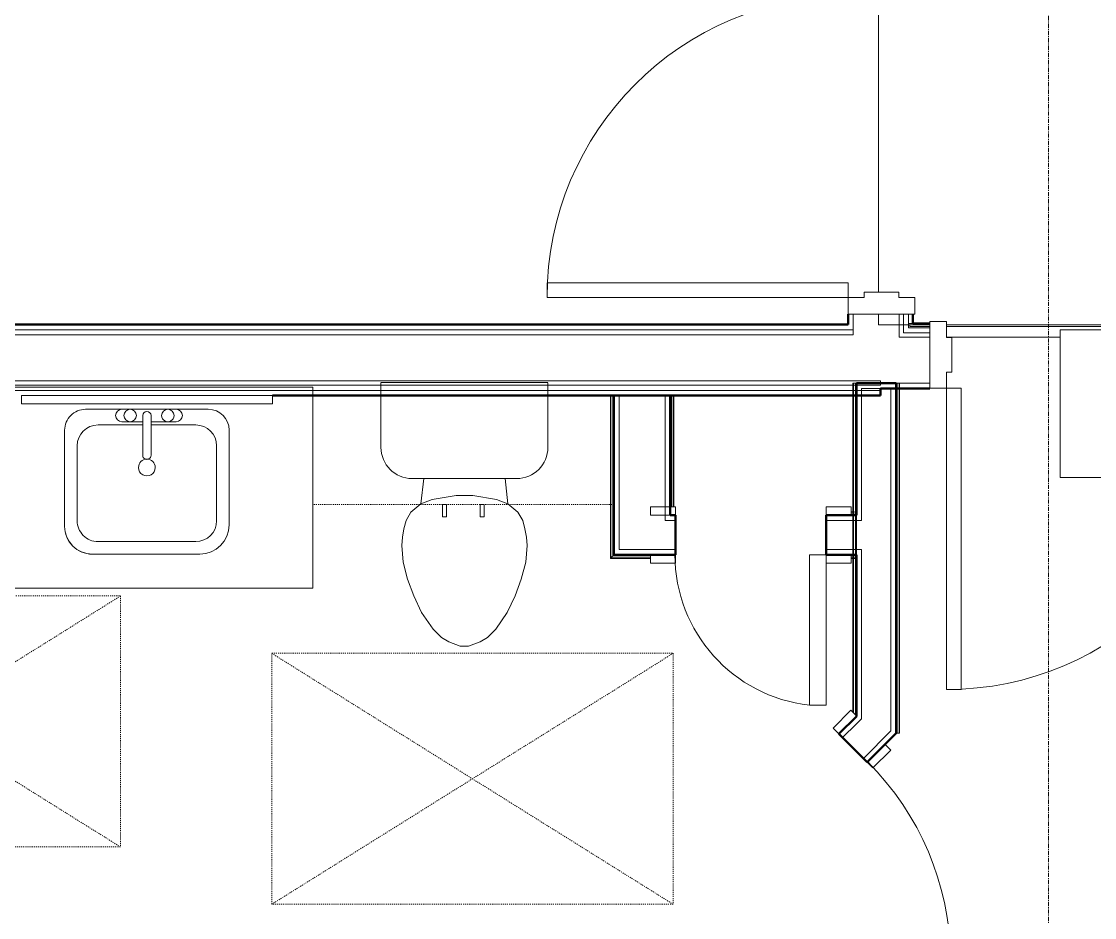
# Model space of a CAD drawing. Header units: inches. Extents: x -4218 to -1830, y 9767 to 12426.
# Drawn here: x -3604.1 to -3475.8, y 10282 to 10389.1 of the extents above; entities that cross this region are included whole.
import ezdxf

# ---------------------------------------------------------------- set-up
doc = ezdxf.new("R2010")
doc.units = ezdxf.units.IN
doc.header["$MEASUREMENT"] = 0
doc.linetypes.add('Dash', pattern=[0.25, 0.125, -0.125])
doc.linetypes.add('Grid Line 1_2_', pattern=[0.875, 0.5, -0.125, 0.125, -0.125])
for name, color, linetype, lineweight in [('0-1', 7, 'Continuous', 5), ('0-2', 253, 'Continuous', 9), ('0-3', 7, 'Continuous', 9), ('A-DOOR-1', 7, 'Continuous', 9), ('A-DOOR-2', 50, 'Continuous', 20), ('A-DOOR-FRAM-1', 50, 'Continuous', 20), ('A-FLOR-2', 252, 'Continuous', 9), ('A-FLOR-3', 7, 'Continuous', 9), ('A-FLOR-5', 192, 'Continuous', 9), ('A-GENM-HDLN-1', 7, 'Dash', 9), ('A-WALL-1', 250, 'Continuous', 50), ('A-WALL-2', 10, 'Continuous', 13), ('A-WALL-3', 254, 'Continuous', 9), ('A-WALL-4', 253, 'Continuous', 9), ('A-WALL-5', 252, 'Continuous', 9), ('A-WALL-6', 7, 'Continuous', 9), ('I-WALL-1', 250, 'Continuous', 50), ('I-WALL-2', 254, 'Continuous', 9), ('I-WALL-3', 253, 'Continuous', 9), ('I-WALL-4', 252, 'Continuous', 9), ('P-SANR-FIXT-1', 7, 'Continuous', 9), ('P-SANR-FIXT-3', 252, 'Continuous', 9), ('Q-CASE-1', 252, 'Continuous', 9), ('Q-CASE-2', 7, 'Continuous', 9), ('Q-CASE-3', 253, 'Continuous', 9), ('Q-CASE-4', 7, 'Dash', 9), ('Q-CASE-5', 254, 'Continuous', 9), ('S-GRID-1', 1, 'Grid Line 1_2_', 9)]:
    doc.layers.add(name, color=color, linetype=linetype, lineweight=lineweight)

# ---------------------------------------------------------------- blocks, each defined once
blk = doc.blocks.new('Basic Wall _ INT - W4BØF - _5_8 GYP - 2X4 WOOD_BATT_ - 5_8 GYP_ - ___-2689667-BACKGROUND - 3RD FLOOR')
at = {"layer": 'A-WALL-4'}
for p, q in [((-3504.65, 10345.84), (-3504.71, 10345.84)), ((-3504.5, 10345.84), (-3504.65, 10345.84)), ((-3504.65, 10345.22), (-3504.65, 10345.84)), ((-3504.44, 10345.84), (-3504.5, 10345.84)), ((-3504.3, 10345.84), (-3504.32, 10345.84)), ((-3504.3, 10345.84), (-3504.3, 10345.22)), ((-3504.65, 10344.34), (-3504.65, 10345.21)), ((-3504.3, 10345.21), (-3504.3, 10344.34)), ((-3504.65, 10330.36), (-3504.65, 10330.47)), ((-3504.65, 10330.27), (-3504.65, 10330.35)), ((-3504.65, 10330.21), (-3504.65, 10330.26)), ((-3504.65, 10325.31), (-3504.65, 10330.06)), ((-3504.3, 10330.06), (-3504.3, 10325.31)), ((-3504.65, 10325.11), (-3504.65, 10325.16)), ((-3504.65, 10325.02), (-3504.65, 10325.1)), ((-3504.65, 10324.9), (-3504.65, 10325.01))]:
    blk.add_line(p, q, dxfattribs=at)
at = {"layer": 'A-WALL-5'}
for p, q in [((-3504.71, 10345.84), (-3504.59, 10345.84)), ((-3504.71, 10345.22), (-3504.71, 10345.84)), ((-3504.59, 10345.84), (-3504.42, 10345.84)), ((-3504.42, 10345.84), (-3504.42, 10345.22)), ((-3504.42, 10345.84), (-3504.41, 10345.84)), ((-3504.41, 10345.84), (-3504.34, 10345.84)), ((-3504.34, 10345.84), (-3504.3, 10345.84)), ((-3504.71, 10344.34), (-3504.71, 10345.21)), ((-3504.65, 10330.47), (-3504.65, 10344.34)), ((-3504.42, 10345.21), (-3504.42, 10344.34)), ((-3504.3, 10344.34), (-3504.3, 10330.06)), ((-3504.71, 10330.36), (-3504.71, 10330.47)), ((-3504.71, 10330.27), (-3504.71, 10330.35)), ((-3504.71, 10330.21), (-3504.71, 10330.26)), ((-3504.71, 10325.31), (-3504.71, 10330.06)), ((-3504.42, 10330.03), (-3504.42, 10325.93)), ((-3504.71, 10325.11), (-3504.71, 10325.16)), ((-3504.71, 10325.02), (-3504.71, 10325.1)), ((-3504.71, 10324.91), (-3504.71, 10325.01)), ((-3504.65, 10306.41), (-3504.65, 10324.89)), ((-3504.42, 10325.91), (-3504.42, 10325.31)), ((-3504.3, 10325.31), (-3504.3, 10306.06))]:
    blk.add_line(p, q, dxfattribs=at)
at = {"layer": 'A-WALL-6'}
for p, q in [((-3504.71, 10330.47), (-3504.71, 10344.34)), ((-3504.42, 10344.34), (-3504.42, 10330.06)), ((-3504.71, 10306.48), (-3504.71, 10324.89)), ((-3504.42, 10325.31), (-3504.42, 10306.19))]:
    blk.add_line(p, q, dxfattribs=at)
blk = doc.blocks.new('Basic Wall _ INT - W4BØF - _5_8 GYP - 2X4 WOOD_BATT_ - 5_8 GYP_ - ___-2689668-BACKGROUND - 3RD FLOOR')
at = {"layer": 'A-WALL-3'}
for p, q in [((-3499.52, 10345.84), (-3499.55, 10345.84)), ((-3499.35, 10345.84), (-3499.41, 10345.84)), ((-3499.2, 10345.84), (-3499.34, 10345.84)), ((-3499.14, 10345.84), (-3499.2, 10345.84))]:
    blk.add_line(p, q, dxfattribs=at)
at = {"layer": 'A-WALL-4'}
for p, q in [((-3499.55, 10345.84), (-3499.51, 10345.84)), ((-3499.55, 10345.84), (-3499.55, 10345.21)), ((-3499.51, 10345.84), (-3499.43, 10345.84)), ((-3499.43, 10345.84), (-3499.42, 10345.84)), ((-3499.43, 10345.84), (-3499.43, 10345.84)), ((-3499.42, 10345.84), (-3499.4, 10345.84)), ((-3499.4, 10345.84), (-3499.35, 10345.84)), ((-3499.35, 10345.84), (-3499.25, 10345.84)), ((-3499.25, 10345.84), (-3499.14, 10345.84)), ((-3499.2, 10345.21), (-3499.2, 10345.84))]:
    blk.add_line(p, q, dxfattribs=at)
at = {"layer": 'A-WALL-5'}
for p, q in [((-3499.42, 10345.21), (-3499.42, 10345.84)), ((-3499.14, 10345.21), (-3499.14, 10345.84)), ((-3499.55, 10345.21), (-3499.55, 10304.01)), ((-3499.2, 10304.01), (-3499.2, 10345.21)), ((-3499.55, 10304.01), (-3499.52, 10304.01)), ((-3499.41, 10304.01), (-3499.35, 10304.01)), ((-3499.34, 10304.01), (-3499.2, 10304.01)), ((-3499.2, 10304.01), (-3499.14, 10304.01))]:
    blk.add_line(p, q, dxfattribs=at)
at = {"layer": 'A-WALL-6'}
for p, q in [((-3499.42, 10304.01), (-3499.42, 10345.21)), ((-3499.14, 10304.01), (-3499.14, 10345.21)), ((-3499.51, 10304.01), (-3499.55, 10304.01)), ((-3499.42, 10304.01), (-3499.51, 10304.01)), ((-3499.14, 10304.01), (-3499.42, 10304.01))]:
    blk.add_line(p, q, dxfattribs=at)
blk = doc.blocks.new('SWING - SINGLE - FLUSH - 2-10 x 6-8 - PRIVACY-3199407-BACKGROUND - 3RD FLOOR')
at = {"layer": 'A-DOOR-1'}
blk.add_arc((17, 2.37), 34.07, 93.3657, 180, dxfattribs=at)
at = {"layer": 'A-DOOR-2'}
for p, q in [((15, 2.37), (15, 36.38)), ((17, 36.38), (15, 36.38)), ((17, 2.37), (17, 36.38)), ((17, 2.37), (15, 2.37))]:
    blk.add_line(p, q, dxfattribs=at)
at = {"layer": 'A-DOOR-FRAM-1'}
for p, q in [((-17, 3.37), (-20, 3.37)), ((-20, 3.37), (-20, 2.37)), ((-17, 2.37), (-17, 3.37)), ((20, 3.37), (17, 3.37)), ((17, 3.37), (17, 2.37)), ((20, 2.37), (20, 3.37)), ((-20, 2.37), (-17, 2.37)), ((17, 2.37), (20, 2.37)), ((-17, -2.38), (-20, -2.38)), ((-20, -2.38), (-20, -3.38)), ((-17, -3.38), (-17, -2.38)), ((20, -2.38), (17, -2.38)), ((17, -2.38), (17, -3.38)), ((20, -3.38), (20, -2.38)), ((-20, -3.38), (-17, -3.38)), ((17, -3.38), (20, -3.38))]:
    blk.add_line(p, q, dxfattribs=at)
blk = doc.blocks.new('Toilet-Domestic-3D - Toilet-Domestic-3D-V111-BACKGROUND - 3RD FLOOR')
at = {"layer": 'P-SANR-FIXT-1'}
for p, q in [((-1.87, 11.5), (-0.5, 12)), ((-0.5, 12), (0.5, 12)), ((0.5, 12), (1.87, 11.5)), ((-3.74, 10), (-2.74, 11)), ((-2.74, 11), (-1.87, 11.5)), ((1.87, 11.5), (2.74, 11)), ((2.74, 11), (3.74, 10)), ((-5.13, 8), (-3.74, 10)), ((3.74, 10), (5.13, 8)), ((-6.06, 6), (-5.13, 8)), ((5.13, 8), (6.06, 6)), ((-6.79, 4), (-6.06, 6)), ((6.06, 6), (6.79, 4)), ((-7.33, 1.99), (-6.79, 4)), ((6.79, 4), (7.33, 1.99)), ((-7.5, 0), (-7.33, 1.99)), ((7.33, 1.99), (7.5, 0)), ((-7.41, -1), (-7.5, 0)), ((-7.24, -2), (-7.41, -1)), ((7.41, -1), (7.24, -2)), ((7.5, 0), (7.41, -1)), ((-6.97, -3), (-7.24, -2)), ((7.24, -2), (6.97, -3)), ((-6.4, -4), (-6.97, -3)), ((6.97, -3), (6.4, -4)), ((-5.21, -5), (-6.4, -4)), ((-3.84, -5.5), (-5.21, -5)), ((-4.86, -8.02), (-5.21, -5)), ((5.21, -5), (3.84, -5.5)), ((4.86, -8.02), (5.21, -5)), ((6.4, -4), (5.21, -5)), ((-1, -6), (-3.84, -5.5)), ((1, -6), (-1, -6)), ((3.84, -5.5), (1, -6)), ((6.25, -8.02), (-6.25, -8.02)), ((-9.98, -11.75), (-9.98, -17.93)), ((9.98, -17.93), (9.98, -11.75))]:
    blk.add_line(p, q, dxfattribs=at)
for centre, start, end in [((-6.25, -11.75), 90, 180), ((6.25, -11.75), 0, 90)]:
    blk.add_arc(centre, 3.73, start, end, dxfattribs=at)
at = {"layer": 'P-SANR-FIXT-3'}
for p, q in [((-9.98, -17.93), (-9.98, -19.45)), ((9.98, -19.47), (9.98, -17.93)), ((-9.98, -19.48), (9.98, -19.48))]:
    blk.add_line(p, q, dxfattribs=at)
blk = doc.blocks.new('Bath Vanity - Bath Vanity 72_-V112-BACKGROUND - 3RD FLOOR')
at = {"layer": 'Q-CASE-1'}
for p, q in [((36.74, 1), (36.74, 4.12)), ((-35.26, 1), (-35.26, 0)), ((-35.26, 0), (36.74, 0))]:
    blk.add_line(p, q, dxfattribs=at)
at = {"layer": 'Q-CASE-2'}
for p, q in [((36.74, 24), (-35.26, 24)), ((-35.26, 24), (-35.26, 1)), ((36.74, 4.12), (36.74, 24))]:
    blk.add_line(p, q, dxfattribs=at)
at = {"layer": 'Q-CASE-3'}
blk.add_line((36.74, 0), (36.74, 1), dxfattribs=at)
blk = doc.blocks.new('ADA Clearances - 30_x48_-1721104-BACKGROUND - 3RD FLOOR')
at = {"layer": 'A-GENM-HDLN-1'}
for p, q in [((15, 24), (-15, -24)), ((-15, 24), (15, -24)), ((-15, -24), (-15, 24)), ((-15, 24), (15, 24)), ((15, 24), (15, -24)), ((15, -24), (-15, -24))]:
    blk.add_line(p, q, dxfattribs=at)
blk = doc.blocks.new('M_Sink Vanity-Square - 500 x 440mm-1372835-BACKGROUND - 3RD FLOOR')
at = {"layer": 'P-SANR-FIXT-1'}
for p, q in [((-5.72, 10.23), (7.14, 10.23)), ((-5.72, 10.23), (7.14, 10.23)), ((-5.22, 8.73), (6.46, 8.73)), ((-9.22, -4.59), (-9.22, 6.73)), ((-9.22, -4.59), (-9.22, 6.73)), ((10.46, 6.91), (10.46, -4.59)), ((10.46, 6.91), (10.46, -4.59)), ((-7.72, -2.72), (-7.72, 6.23)), ((8.96, 6.23), (8.96, -2.72)), ((0.12, -6.33), (0.12, -1.59)), ((1.12, -6.33), (1.12, -1.59)), ((0.12, -5.22), (-5.22, -5.22)), ((-2.88, -5.59), (0.12, -5.59)), ((6.46, -5.22), (1.12, -5.22)), ((1.12, -5.59), (3.62, -5.59)), ((7.96, -7.09), (-6.72, -7.09)), ((7.96, -7.09), (-6.72, -7.09)), ((3.62, -7.09), (-2.88, -7.09))]:
    blk.add_line(p, q, dxfattribs=at)
for centre, radius, start, end in [((-5.72, 6.73), 3.5, 90, 180), ((-5.72, 6.73), 3.5, 90, 180), ((7.14, 6.91), 3.32, 0, 90), ((7.14, 6.91), 3.32, 360, 90), ((-5.22, 6.23), 2.5, 90, 180), ((6.46, 6.23), 2.5, 360, 90), ((0.62, -0.13), 1, 360, 180), ((0.62, -0.13), 1, 180, 0), ((0.62, -1.59), 0.5, 360, 180), ((-5.22, -2.72), 2.5, 180, 270), ((6.46, -2.72), 2.5, 270, 360), ((-6.72, -4.59), 2.5, 180, 270), ((-6.72, -4.59), 2.5, 180, 270), ((7.96, -4.59), 2.5, 270, 0), ((7.96, -4.59), 2.5, 270, 0), ((-2.88, -6.34), 0.75, 90, 270), ((-1.88, -6.34), 0.75, 360, 180), ((-1.88, -6.34), 0.75, 180, 0), ((0.62, -6.33), 0.5, 180, 0), ((2.62, -6.34), 0.75, 0, 180), ((2.62, -6.34), 0.75, 180, 0), ((3.62, -6.34), 0.75, 270, 90)]:
    blk.add_arc(centre, radius, start, end, dxfattribs=at)
blk = doc.blocks.new('300 Series Wall Hung Cabinet_326 - 36_-2909953-BACKGROUND - 3RD FLOOR')
at = {"layer": 'Q-CASE-2'}
for p, q in [((-2.01, 14.69), (-2.5, 14.69)), ((-2.5, 14.69), (-2.5, 13.19)), ((-2.01, 13.19), (-2.01, 14.69)), ((2.49, 14.69), (2, 14.69)), ((2, 14.69), (2, 13.19)), ((2.49, 13.19), (2.49, 14.69)), ((-2.01, 13.19), (-2.5, 13.19)), ((2.49, 13.19), (2, 13.19))]:
    blk.add_line(p, q, dxfattribs=at)
at = {"layer": 'Q-CASE-4'}
for p, q in [((-18, 0.19), (-18, 13.19)), ((-18, 13.19), (18, 13.19)), ((18, 13.19), (18, 0.19)), ((18, 0.19), (-18, 0.19))]:
    blk.add_line(p, q, dxfattribs=at)
blk = doc.blocks.new('BATHROOM MIRROR - BATHROOM MIRROR 30_-2860221-BACKGROUND - 3RD FLOOR')
at = {"layer": 'Q-CASE-2'}
for p, q in [((-14.26, -23), (15.74, -23)), ((-14.26, -23), (-14.26, -24)), ((15.74, -24), (15.74, -23)), ((15.74, -24), (-14.26, -24))]:
    blk.add_line(p, q, dxfattribs=at)
at = {"layer": 'Q-CASE-5'}
blk.add_line((12.74, -24), (-11.26, -24), dxfattribs=at)
blk = doc.blocks.new('Basic Wall _ INT - W6BØF - _5_8 GYP - 2X6 WOOD_BATT_ - 5_8 GYP_ - ___-3114672-BACKGROUND - 3RD FLOOR')
at = {"layer": 'A-WALL-4'}
for p, q in [((-3526.52, 10344.34), (-3526.55, 10344.34)), ((-3526.35, 10344.34), (-3526.41, 10344.34)), ((-3526.2, 10344.34), (-3526.34, 10344.34)), ((-3526.14, 10344.34), (-3526.2, 10344.34))]:
    blk.add_line(p, q, dxfattribs=at)
at = {"layer": 'A-WALL-5'}
for p, q in [((-3526.55, 10344.34), (-3526.51, 10344.34)), ((-3526.55, 10344.34), (-3526.55, 10331.06)), ((-3526.51, 10344.34), (-3526.42, 10344.34)), ((-3526.42, 10344.34), (-3526.14, 10344.34)), ((-3526.2, 10331.06), (-3526.2, 10344.34))]:
    blk.add_line(p, q, dxfattribs=at)
at = {"layer": 'A-WALL-6'}
for p, q in [((-3526.42, 10331.06), (-3526.42, 10344.34)), ((-3526.14, 10331.06), (-3526.14, 10344.34))]:
    blk.add_line(p, q, dxfattribs=at)
blk = doc.blocks.new('Basic Wall _ INT - W6BØF - _5_8 GYP - 2X6 WOOD_BATT_ - 5_8 GYP_ - ___-3114671-BACKGROUND - 3RD FLOOR')
at = {"layer": 'A-WALL-4'}
for p, q in [((-3533.65, 10344.34), (-3533.71, 10344.34)), ((-3533.5, 10344.34), (-3533.65, 10344.34)), ((-3533.44, 10344.34), (-3533.5, 10344.34)), ((-3533.3, 10344.34), (-3533.32, 10344.34)), ((-3533.71, 10324.89), (-3533.65, 10324.96)), ((-3533.65, 10324.96), (-3533.5, 10325.1)), ((-3533.5, 10325.1), (-3533.44, 10325.17)), ((-3533.32, 10325.28), (-3533.3, 10325.31))]:
    blk.add_line(p, q, dxfattribs=at)
at = {"layer": 'A-WALL-5'}
for p, q in [((-3533.71, 10344.34), (-3533.42, 10344.34)), ((-3533.65, 10324.96), (-3533.65, 10344.34)), ((-3533.42, 10344.34), (-3533.34, 10344.34)), ((-3533.34, 10344.34), (-3533.3, 10344.34)), ((-3533.3, 10344.34), (-3533.3, 10325.31))]:
    blk.add_line(p, q, dxfattribs=at)
at = {"layer": 'A-WALL-6'}
for p, q in [((-3533.71, 10324.89), (-3533.71, 10344.34)), ((-3533.42, 10344.34), (-3533.42, 10325.18))]:
    blk.add_line(p, q, dxfattribs=at)
at = {"layer": 'A-WALL-6', "flags": 128}
for points in [[(-3533.42, 10325.18), (-3533.44, 10325.16), (-3533.5, 10325.1), (-3533.59, 10325.01), (-3533.71, 10324.89)], [(-3533.34, 10325.26), (-3533.36, 10325.24), (-3533.38, 10325.22), (-3533.4, 10325.21), (-3533.41, 10325.19), (-3533.42, 10325.18), (-3533.42, 10325.18)]]:
    blk.add_lwpolyline(points, dxfattribs=at)
blk = doc.blocks.new('Basic Wall _ INT - W4BØF - _5_8 GYP - 2X4 WOOD_BATT_ - 5_8 GYP_ - ___-3114669-BACKGROUND - 3RD FLOOR')
at = {"layer": 'A-WALL-3'}
for p, q in [((-3504.3, 10325.28), (-3504.3, 10325.31)), ((-3504.3, 10325.1), (-3504.3, 10325.17)), ((-3504.3, 10324.96), (-3504.3, 10325.1)), ((-3504.3, 10324.89), (-3504.3, 10324.96))]:
    blk.add_line(p, q, dxfattribs=at)
at = {"layer": 'A-WALL-4'}
for p, q in [((-3533.65, 10324.96), (-3533.71, 10324.89)), ((-3533.5, 10325.1), (-3533.65, 10324.96)), ((-3533.44, 10325.17), (-3533.5, 10325.1)), ((-3533.3, 10325.31), (-3533.32, 10325.28)), ((-3528.92, 10325.31), (-3525.92, 10325.31)), ((-3504.59, 10324.96), (-3504.71, 10324.96)), ((-3504.5, 10324.96), (-3504.55, 10324.96)), ((-3504.3, 10325.24), (-3504.3, 10325.21)), ((-3504.3, 10325.21), (-3504.3, 10325.19)), ((-3504.3, 10325.19), (-3504.3, 10325.18)), ((-3504.3, 10325.18), (-3504.3, 10325.18)), ((-3504.3, 10325.18), (-3504.3, 10325.16)), ((-3504.3, 10325.16), (-3504.3, 10325.1)), ((-3504.3, 10325.1), (-3504.3, 10325.01)), ((-3504.3, 10325.01), (-3504.3, 10324.89))]:
    blk.add_line(p, q, dxfattribs=at)
at = {"layer": 'A-WALL-5'}
for p, q in [((-3528.92, 10324.96), (-3533.65, 10324.96)), ((-3533.3, 10325.31), (-3528.92, 10325.31)), ((-3504.92, 10325.31), (-3504.3, 10325.31)), ((-3504.71, 10324.96), (-3504.92, 10324.96)), ((-3504.59, 10324.89), (-3504.71, 10324.89)), ((-3504.5, 10324.89), (-3504.55, 10324.89)), ((-3504.3, 10325.31), (-3504.3, 10325.26)), ((-3504.3, 10325.26), (-3504.3, 10325.24))]:
    blk.add_line(p, q, dxfattribs=at)
at = {"layer": 'A-WALL-6'}
for p, q in [((-3528.92, 10324.89), (-3533.71, 10324.89)), ((-3533.42, 10325.18), (-3528.92, 10325.18)), ((-3504.92, 10325.18), (-3504.3, 10325.18)), ((-3504.71, 10324.89), (-3504.92, 10324.89))]:
    blk.add_line(p, q, dxfattribs=at)
at = {"layer": 'A-WALL-6', "flags": 128}
for points in [[(-3533.71, 10324.89), (-3533.59, 10325.01), (-3533.5, 10325.1), (-3533.44, 10325.16), (-3533.42, 10325.18)], [(-3533.42, 10325.18), (-3533.42, 10325.18), (-3533.41, 10325.19), (-3533.4, 10325.21), (-3533.38, 10325.22), (-3533.36, 10325.24), (-3533.34, 10325.26)]]:
    blk.add_lwpolyline(points, dxfattribs=at)
blk = doc.blocks.new('Basic Wall _ INT - W4BØF - _5_8 GYP - 2X4 WOOD_BATT_ - 5_8 GYP_ - ___-3114670-BACKGROUND - 3RD FLOOR')
at = {"layer": 'A-WALL-3'}
for p, q in [((-3504.3, 10330.41), (-3504.3, 10330.47)), ((-3504.3, 10330.26), (-3504.3, 10330.41)), ((-3504.3, 10330.2), (-3504.3, 10330.26)), ((-3504.3, 10330.06), (-3504.3, 10330.08))]:
    blk.add_line(p, q, dxfattribs=at)
at = {"layer": 'A-WALL-4'}
for p, q in [((-3504.54, 10330.41), (-3504.71, 10330.41)), ((-3504.3, 10330.47), (-3504.3, 10330.35)), ((-3504.3, 10330.35), (-3504.3, 10330.18)), ((-3504.3, 10330.18), (-3504.3, 10330.17)), ((-3504.3, 10330.17), (-3504.3, 10330.16)), ((-3504.3, 10330.16), (-3504.3, 10330.14)), ((-3504.3, 10330.14), (-3504.3, 10330.12))]:
    blk.add_line(p, q, dxfattribs=at)
at = {"layer": 'A-WALL-5'}
for p, q in [((-3504.71, 10330.41), (-3504.92, 10330.41)), ((-3504.92, 10330.06), (-3504.3, 10330.06)), ((-3504.54, 10330.47), (-3504.71, 10330.47)), ((-3504.3, 10330.12), (-3504.3, 10330.1)), ((-3504.3, 10330.1), (-3504.3, 10330.06))]:
    blk.add_line(p, q, dxfattribs=at)
at = {"layer": 'A-WALL-6'}
for p, q in [((-3504.71, 10330.47), (-3504.92, 10330.47)), ((-3504.3, 10330.18), (-3504.92, 10330.18))]:
    blk.add_line(p, q, dxfattribs=at)
blk = doc.blocks.new('SWING - SINGLE - FLUSH - 1-6 X 6-8 PASSAGE-3199409-BACKGROUND - 3RD FLOOR')
at = {"layer": 'A-DOOR-1'}
blk.add_arc((9, -2.38), 18.07, 180, 263.6442, dxfattribs=at)
at = {"layer": 'A-DOOR-2'}
for p, q in [((7, -2.38), (7, -20.33)), ((9, -2.38), (7, -2.38)), ((9, -2.38), (9, -20.33)), ((9, -20.33), (7, -20.33))]:
    blk.add_line(p, q, dxfattribs=at)
at = {"layer": 'A-DOOR-FRAM-1'}
for p, q in [((-12, 2.37), (-12, 3.37)), ((-12, 3.37), (-9, 3.37)), ((-9, 3.37), (-9, 2.37)), ((9, 2.37), (9, 3.37)), ((9, 3.37), (12, 3.37)), ((12, 3.37), (12, 2.37)), ((-9, 2.37), (-12, 2.37)), ((12, 2.37), (9, 2.37)), ((-12, -2.38), (-9, -2.38)), ((-12, -3.38), (-12, -2.38)), ((-9, -2.38), (-9, -3.38)), ((9, -2.38), (12, -2.38)), ((9, -3.38), (9, -2.38)), ((12, -2.38), (12, -3.38)), ((-9, -3.38), (-12, -3.38)), ((12, -3.38), (9, -3.38))]:
    blk.add_line(p, q, dxfattribs=at)
blk = doc.blocks.new('CTR - 1st Phase - Unit Layouts_rvt-1-BACKGROUND - 3RD FLOOR')
at = {"layer": 'A-WALL-1'}
for p, q in [((-3504.3, 10345.84), (-3504.3, 10330.06)), ((-3503.67, 10345.84), (-3504.3, 10345.84)), ((-3500.17, 10345.84), (-3503.67, 10345.84)), ((-3499.55, 10345.84), (-3500.17, 10345.84)), ((-3499.55, 10304.01), (-3499.55, 10345.84)), ((-3533.3, 10344.34), (-3533.3, 10325.31)), ((-3526.55, 10344.34), (-3533.3, 10344.34)), ((-3526.55, 10330.06), (-3526.55, 10344.34)), ((-3525.92, 10330.06), (-3526.55, 10330.06)), ((-3525.92, 10325.31), (-3525.92, 10330.06)), ((-3504.3, 10330.06), (-3507.92, 10330.06)), ((-3507.92, 10330.06), (-3507.92, 10325.31)), ((-3533.3, 10325.31), (-3532.67, 10325.31)), ((-3532.67, 10325.31), (-3526.55, 10325.31)), ((-3526.55, 10325.31), (-3525.92, 10325.31)), ((-3507.92, 10325.31), (-3504.3, 10325.31)), ((-3504.3, 10325.31), (-3504.3, 10305.98)), ((-3504.3, 10305.98), (-3506.38, 10303.9)), ((-3506.38, 10303.9), (-3504.3, 10301.82)), ((-3503.02, 10300.54), (-3499.55, 10304.01)), ((-3504.3, 10301.82), (-3503.02, 10300.54))]:
    blk.add_line(p, q, dxfattribs=at)
at = {"layer": 'A-WALL-2'}
for p, q in [((-3532.67, 10325.93), (-3532.67, 10344.34)), ((-3527.17, 10329.43), (-3527.17, 10344.34)), ((-3503.67, 10329.43), (-3503.67, 10345.21)), ((-3500.17, 10345.21), (-3503.67, 10345.21)), ((-3500.17, 10304.27), (-3500.17, 10345.21)), ((-3526.55, 10329.43), (-3527.17, 10329.43)), ((-3525.92, 10329.43), (-3526.55, 10329.43)), ((-3504.3, 10329.43), (-3507.92, 10329.43)), ((-3503.67, 10329.43), (-3504.3, 10329.43)), ((-3527.17, 10325.93), (-3532.67, 10325.93)), ((-3526.55, 10325.93), (-3527.17, 10325.93)), ((-3525.92, 10325.93), (-3526.55, 10325.93)), ((-3504.3, 10325.93), (-3507.92, 10325.93)), ((-3503.67, 10325.93), (-3504.3, 10325.93)), ((-3503.67, 10305.72), (-3503.67, 10325.93)), ((-3503.67, 10305.72), (-3504.3, 10305.1)), ((-3505.94, 10303.46), (-3504.3, 10305.1)), ((-3500.17, 10304.27), (-3503.46, 10300.98))]:
    blk.add_line(p, q, dxfattribs=at)
at = {"layer": 'A-WALL-3'}
for p, q in [((-3504.3, 10345.84), (-3504.3, 10345.22)), ((-3501.42, 10345.84), (-3499.55, 10345.84)), ((-3499.55, 10345.21), (-3499.55, 10345.84)), ((-3504.3, 10345.21), (-3504.3, 10344.34)), ((-3504.54, 10330.06), (-3504.71, 10330.06)), ((-3504.3, 10330.47), (-3504.3, 10330.2)), ((-3526.55, 10325.31), (-3528.92, 10325.31)), ((-3526.55, 10325.31), (-3525.92, 10325.31)), ((-3504.71, 10325.31), (-3504.5, 10325.31)), ((-3504.3, 10325.16), (-3504.3, 10324.89))]:
    blk.add_line(p, q, dxfattribs=at)
at = {"layer": 'A-WALL-4'}
for p, q in [((-3504.3, 10345.84), (-3501.42, 10345.84)), ((-3533.3, 10344.34), (-3533.3, 10325.31)), ((-3533.3, 10344.34), (-3526.55, 10344.34)), ((-3526.55, 10331.06), (-3526.55, 10344.34)), ((-3504.3, 10344.34), (-3504.3, 10330.47)), ((-3499.55, 10304.01), (-3499.55, 10345.21)), ((-3504.71, 10330.06), (-3504.92, 10330.06)), ((-3528.92, 10325.31), (-3533.3, 10325.31)), ((-3504.92, 10325.31), (-3504.71, 10325.31)), ((-3504.3, 10324.89), (-3504.3, 10306.06)), ((-3500.9, 10302.66), (-3503.02, 10300.54))]:
    blk.add_line(p, q, dxfattribs=at)
at = {"layer": 'A-WALL-5'}
for p, q in [((-3525.92, 10330.06), (-3525.92, 10325.31)), ((-3507.92, 10325.31), (-3507.92, 10330.06)), ((-3504.3, 10301.82), (-3506.38, 10303.9)), ((-3499.55, 10304.01), (-3500.9, 10302.66)), ((-3503.02, 10300.54), (-3504.3, 10301.82))]:
    blk.add_line(p, q, dxfattribs=at)
at = {"layer": '0-2'}
for name, p, rotation in [('Toilet-Domestic-3D - Toilet-Domestic-3D-V111-BACKGROUND - 3RD FLOOR', (-3551.17, 10326.41), 180), ('Bath Vanity - Bath Vanity 72_-V112-BACKGROUND - 3RD FLOOR', (-3604.56, 10345.34), 180), ('BATHROOM MIRROR - BATHROOM MIRROR 30_-2860221-BACKGROUND - 3RD FLOOR', (-3588.4, 10320.34), 180), ('300 Series Wall Hung Cabinet_326 - 36_-2909953-BACKGROUND - 3RD FLOOR', (-3551.3, 10344.53), 180), ('M_Sink Vanity-Square - 500 x 440mm-1372835-BACKGROUND - 3RD FLOOR', (-3588.52, 10335.62), 180), ('ADA Clearances - 30_x48_-1721104-BACKGROUND - 3RD FLOOR', (-3616.3, 10305.39), 90.00000000000061), ('ADA Clearances - 30_x48_-1721104-BACKGROUND - 3RD FLOOR', (-3550.21, 10298.54), 90.00000000000061), ('SWING - SINGLE - FLUSH - 2-10 x 6-8 - PRIVACY-3199407-BACKGROUND - 3RD FLOOR', (-3516.72, 10290.2), 224.9999999999979)]:
    blk.add_blockref(name, p, dxfattribs=dict(at, rotation=rotation))
for name, p in [('Basic Wall _ INT - W4BØF - _5_8 GYP - 2X4 WOOD_BATT_ - 5_8 GYP_ - ___-2689667-BACKGROUND - 3RD FLOOR', (0, 0)), ('Basic Wall _ INT - W4BØF - _5_8 GYP - 2X4 WOOD_BATT_ - 5_8 GYP_ - ___-2689668-BACKGROUND - 3RD FLOOR', (0, 0)), ('Basic Wall _ INT - W6BØF - _5_8 GYP - 2X6 WOOD_BATT_ - 5_8 GYP_ - ___-3114671-BACKGROUND - 3RD FLOOR', (0, 0)), ('Basic Wall _ INT - W6BØF - _5_8 GYP - 2X6 WOOD_BATT_ - 5_8 GYP_ - ___-3114672-BACKGROUND - 3RD FLOOR', (0, 0)), ('SWING - SINGLE - FLUSH - 1-6 X 6-8 PASSAGE-3199409-BACKGROUND - 3RD FLOOR', (-3516.92, 10327.68)), ('Basic Wall _ INT - W4BØF - _5_8 GYP - 2X4 WOOD_BATT_ - 5_8 GYP_ - ___-3114670-BACKGROUND - 3RD FLOOR', (0, 0)), ('Basic Wall _ INT - W4BØF - _5_8 GYP - 2X4 WOOD_BATT_ - 5_8 GYP_ - ___-3114669-BACKGROUND - 3RD FLOOR', (0, 0))]:
    blk.add_blockref(name, p, dxfattribs=at)
blk = doc.blocks.new('HOLLOW METAL - UNIT DOOR-2191980-BACKGROUND - 3RD FLOOR')
at = {"layer": 'A-DOOR-1'}
blk.add_arc((18, -4.125), 36, 180, 270, dxfattribs=at)
at = {"layer": 'A-DOOR-2'}
for p, q in [((16.25, -4.125), (18, -4.125)), ((16.25, -40.125), (16.25, -4.125)), ((18, -4.125), (18, -40.125)), ((18, -40.125), (16.25, -40.125))]:
    blk.add_line(p, q, dxfattribs=at)
at = {"layer": 'A-DOOR-FRAM-1'}
for p, q in [((-20, 3.875), (-18, 3.875)), ((-20, -4.125), (-20, 3.875)), ((-18, 3.875), (-18, 1.9375)), ((18, 3.875), (20, 3.875)), ((18, 1.9375), (18, 3.875)), ((20, 3.875), (20, -4.125)), ((-18, 1.9375), (-17.375, 1.9375)), ((-17.375, 1.9375), (-17.375, -2.1875)), ((17.375, 1.9375), (18, 1.9375)), ((17.375, -2.1875), (17.375, 1.9375)), ((-18, -2.1875), (-18, -4.125)), ((-17.375, -2.1875), (-18, -2.1875)), ((18, -2.1875), (17.375, -2.1875)), ((18, -4.125), (18, -2.1875)), ((-18, -4.125), (-20, -4.125)), ((20, -4.125), (18, -4.125))]:
    blk.add_line(p, q, dxfattribs=at)
blk = doc.blocks.new('HOLLOW METAL - UNIT DOOR-2191978-BACKGROUND - 3RD FLOOR')
at = {"layer": 'A-DOOR-1'}
blk.add_arc((18, 4.125), 36, 90, 180, dxfattribs=at)
at = {"layer": 'A-DOOR-2'}
for p, q in [((18, 40.125), (16.25, 40.125)), ((16.25, 40.125), (16.25, 4.125)), ((18, 4.125), (18, 40.125)), ((16.25, 4.125), (18, 4.125))]:
    blk.add_line(p, q, dxfattribs=at)
at = {"layer": 'A-DOOR-FRAM-1'}
for p, q in [((-18, 4.125), (-20, 4.125)), ((-20, 4.125), (-20, -3.875)), ((-18, 2.1875), (-18, 4.125)), ((18, 4.125), (18, 2.1875)), ((20, 4.125), (18, 4.125)), ((20, -3.875), (20, 4.125)), ((-17.375, 2.1875), (-18, 2.1875)), ((-17.375, -1.9375), (-17.375, 2.1875)), ((18, 2.1875), (17.375, 2.1875)), ((17.375, 2.1875), (17.375, -1.9375)), ((-18, -3.875), (-18, -1.9375)), ((-18, -1.9375), (-17.375, -1.9375)), ((17.375, -1.9375), (18, -1.9375)), ((18, -1.9375), (18, -3.875)), ((-20, -3.875), (-18, -3.875)), ((18, -3.875), (20, -3.875))]:
    blk.add_line(p, q, dxfattribs=at)
blk = doc.blocks.new('CTR - 1st Phase - Common Walls_rvt-1-BACKGROUND - 3RD FLOOR')
at = {"layer": 'A-FLOR-2'}
for p, q in [((-3501.67, 10354.09), (-3501.67, 10352.81)), ((-3501.67, 10352.81), (-3495.52, 10352.81))]:
    blk.add_line(p, q, dxfattribs=at)
at = {"layer": 'A-FLOR-3'}
for p, q in [((-3501.67, 10391.46), (-3501.67, 10356.71)), ((-3493.52, 10352.81), (-3457.52, 10352.81)), ((-3457.52, 10352.19), (-3479.92, 10352.19)), ((-3479.92, 10352.19), (-3479.92, 10334.57)), ((-3479.92, 10334.57), (-3443.47, 10334.57))]:
    blk.add_line(p, q, dxfattribs=at)
at = {"layer": 'A-WALL-2'}
for p, q in [((-3504.67, 10352.84), (-3504.67, 10354.09)), ((-3499.17, 10352.96), (-3499.17, 10354.09)), ((-3498.67, 10352.96), (-3498.67, 10354.09)), ((-3498.05, 10352.96), (-3498.05, 10354.09)), ((-3504.67, 10352.21), (-3852.47, 10352.21)), ((-3504.67, 10352.84), (-3504.67, 10352.46)), ((-3504.67, 10352.46), (-3504.67, 10352.21)), ((-3504.67, 10352.21), (-3504.67, 10351.84)), ((-3504.67, 10351.84), (-3504.67, 10351.59)), ((-3499.17, 10352.96), (-3499.17, 10351.84)), ((-3499.17, 10351.84), (-3499.17, 10351.34)), ((-3498.67, 10352.96), (-3498.67, 10352.46)), ((-3498.67, 10352.46), (-3498.67, 10351.84)), ((-3495.52, 10351.84), (-3498.67, 10351.84)), ((-3498.05, 10352.96), (-3497.55, 10352.96)), ((-3498.05, 10352.96), (-3498.05, 10352.46)), ((-3495.52, 10352.46), (-3498.05, 10352.46)), ((-3504.67, 10351.59), (-3852.47, 10351.59)), ((-3495.52, 10351.34), (-3499.17, 10351.34)), ((-3501.42, 10346.09), (-3852.47, 10346.09)), ((-3501.42, 10345.59), (-3852.47, 10345.59)), ((-3501.42, 10345.84), (-3501.42, 10346.09)), ((-3501.42, 10346.09), (-3501.42, 10345.84)), ((-3501.42, 10345.59), (-3501.42, 10345.84)), ((-3495.52, 10345.84), (-3501.42, 10345.84)), ((-3501.42, 10345.84), (-3501.42, 10345.59)), ((-3501.42, 10344.96), (-3852.47, 10344.96))]:
    blk.add_line(p, q, dxfattribs=at)
at = {"layer": 'I-WALL-1'}
for p, q in [((-3505.3, 10354.09), (-3505.3, 10352.84)), ((-3497.55, 10352.96), (-3497.55, 10354.09)), ((-3505.3, 10352.84), (-3852.47, 10352.84)), ((-3495.52, 10352.96), (-3497.55, 10352.96)), ((-3574.14, 10344.34), (-3501.42, 10344.34)), ((-3501.42, 10344.34), (-3501.42, 10345.21)), ((-3501.42, 10345.21), (-3495.52, 10345.21))]:
    blk.add_line(p, q, dxfattribs=at)
at = {"layer": 'I-WALL-2'}
blk.add_line((-3501.42, 10345.21), (-3500.17, 10345.21), dxfattribs=at)
at = {"layer": 'I-WALL-3'}
for p, q in [((-3495.52, 10352.81), (-3495.52, 10345.21)), ((-3533.71, 10344.34), (-3533.44, 10344.34)), ((-3533.3, 10344.34), (-3526.55, 10344.34)), ((-3526.4, 10344.34), (-3526.14, 10344.34)), ((-3504.71, 10344.34), (-3504.6, 10344.34)), ((-3504.59, 10344.34), (-3504.5, 10344.34)), ((-3504.5, 10344.34), (-3504.45, 10344.34)), ((-3504.3, 10344.34), (-3503.71, 10344.34)), ((-3503.67, 10344.34), (-3501.42, 10344.34)), ((-3501.42, 10345.21), (-3501.42, 10344.34)), ((-3500.17, 10345.21), (-3499.55, 10345.21)), ((-3499.4, 10345.21), (-3499.35, 10345.21)), ((-3499.35, 10345.21), (-3499.26, 10345.21)), ((-3499.25, 10345.21), (-3499.14, 10345.21))]:
    blk.add_line(p, q, dxfattribs=at)
at = {"layer": 'I-WALL-4'}
for p, q in [((-3505.3, 10354.09), (-3505.3, 10352.84)), ((-3505.3, 10352.84), (-3819.18, 10352.84)), ((-3569.3, 10344.34), (-3561.15, 10344.34)), ((-3541.2, 10344.34), (-3533.71, 10344.34)), ((-3526.14, 10344.34), (-3504.71, 10344.34)), ((-3499.14, 10345.21), (-3495.52, 10345.21))]:
    blk.add_line(p, q, dxfattribs=at)
at = {"layer": '0-3'}
for name, p, rotation in [('HOLLOW METAL - UNIT DOOR-2191980-BACKGROUND - 3RD FLOOR', (-3501.17, 10374.09), 270.0000000000046), ('HOLLOW METAL - UNIT DOOR-2191978-BACKGROUND - 3RD FLOOR', (-3475.52, 10349.34), 180)]:
    blk.add_blockref(name, p, dxfattribs=dict(at, rotation=rotation))

msp = doc.modelspace()

# ---------------------------------------------------------------- linework, layer by layer
at = {"layer": 'A-FLOR-5'}
for p, q in [((-3499.17, 10351.34), (-3499.17, 10352.81)), ((-3497.92, 10352.81), (-3497.92, 10352.59)), ((-3497.92, 10352.59), (-3495.52, 10352.59)), ((-3493.52, 10352.59), (-3457.52, 10352.59)), ((-3495.52, 10351.34), (-3499.17, 10351.34)), ((-3479.92, 10351.34), (-3493.52, 10351.34))]:
    msp.add_line(p, q, dxfattribs=at)
at = {"layer": 'S-GRID-1'}
msp.add_line((-3481.32, 9836.18), (-3481.32, 12376.81), dxfattribs=at)

# ---------------------------------------------------------------- block references
at = {"layer": '0-1'}
for name in ['CTR - 1st Phase - Unit Layouts_rvt-1-BACKGROUND - 3RD FLOOR', 'CTR - 1st Phase - Common Walls_rvt-1-BACKGROUND - 3RD FLOOR']:
    msp.add_blockref(name, (0, 0), dxfattribs=at)

doc.saveas('drawing.dxf')
